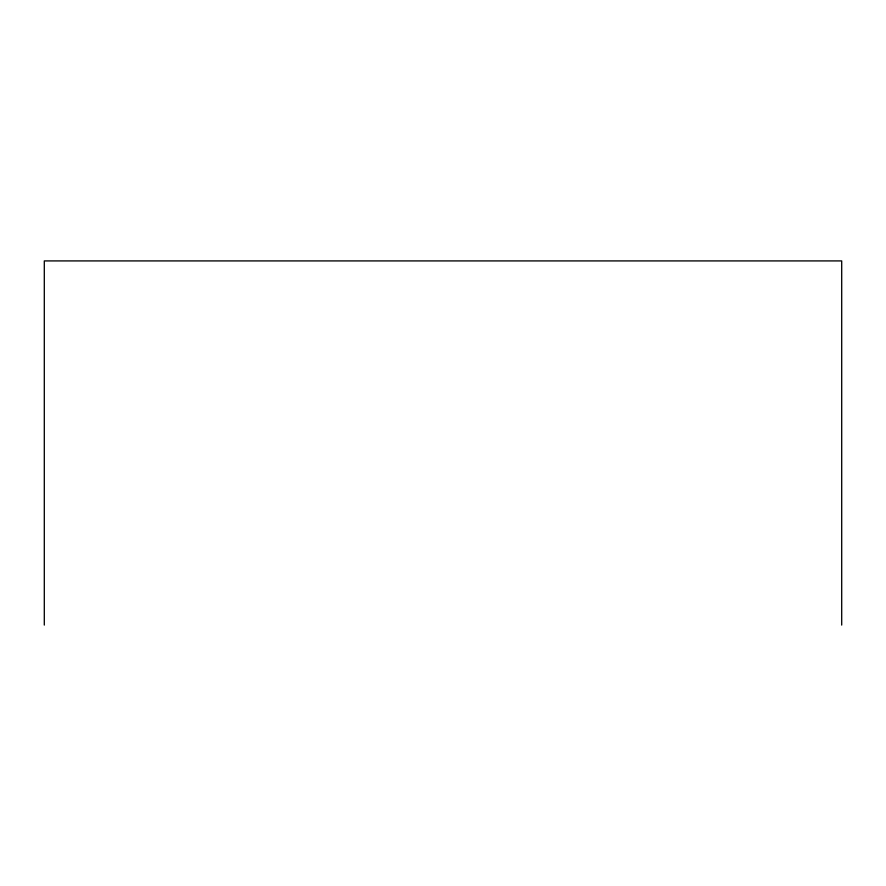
<?xml version="1.0" encoding="UTF-8"?>
<svg xmlns="http://www.w3.org/2000/svg" width="886" height="886" viewBox="0 0 886 886"><rect width="100%" height="100%" fill="white"/><g stroke="black" fill="none" stroke-linecap="round" stroke-linejoin="round"><path stroke-width="1.33" d="M841.7 625.084L841.7 260.916L44.3 260.916L44.3 625.084"/></g></svg>
